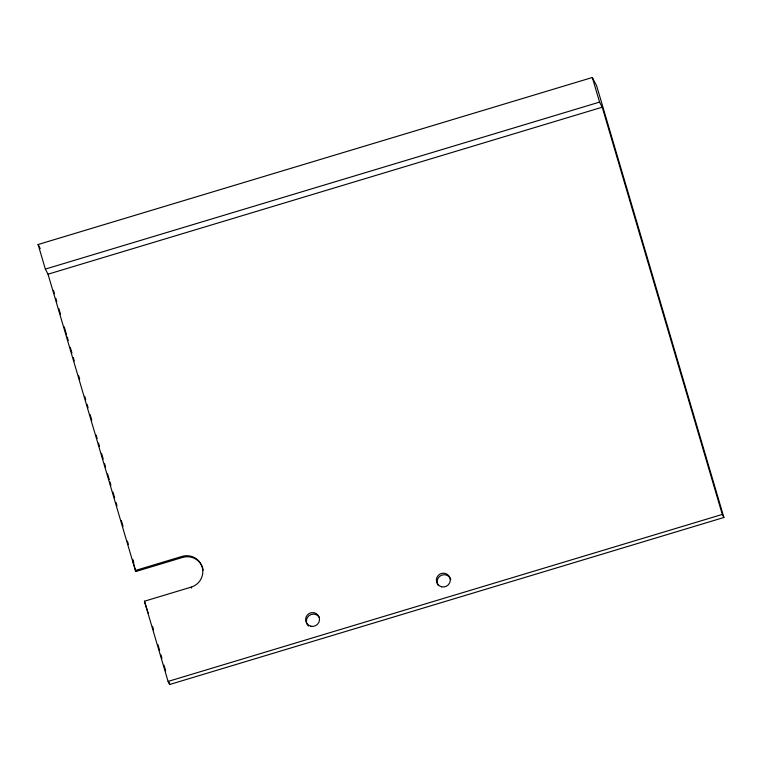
<?xml version="1.0" encoding="UTF-8"?>
<svg xmlns="http://www.w3.org/2000/svg" width="762" height="762" viewBox="0 0 762 762"><rect width="100%" height="100%" fill="white"/><g stroke="black" fill="none" stroke-linecap="round" stroke-linejoin="round"><path stroke-width="1.14" d="M38.1 244.516L592.312 77.505L596.589 85.677L723.9 517.484L169.688 684.495L168.088 681.428L144.437 601.218L191.138 587.14A16.269 16.012 -27.6 0 0 202.178 567.08A16.269 16.012 -27.6 0 0 182.08 556.403L135.369 570.481L48.016 274.206L45.349 269.1L38.1 244.516L40.234 248.602M45.349 269.1L599.561 102.098L602.228 107.204L722.3 514.426L723.9 517.484M48.016 274.206L602.228 107.204M135.369 570.481L135.903 571.5L182.613 557.432A16.269 16.012 -27.6 0 1 203.168 570.147M168.088 681.428L722.3 514.426M182.08 556.403L182.613 557.432M191.138 587.14L191.672 588.159M144.437 601.218L148.142 612.991M592.312 77.505L599.561 102.098M53.464 290.303L54.473 293.732M55.817 298.285L56.826 301.704M58.845 308.553L60.522 314.249M64.218 326.793L66.57 334.766M67.246 337.052L68.256 340.471M70.275 347.31L71.952 353.016M73.295 357.568L74.305 360.988M78.676 375.809L79.686 379.238M84.725 396.335L85.735 399.755M87.078 404.317L88.087 407.737M90.106 414.576L91.783 420.281M96.155 435.102L97.165 438.521M98.508 443.074L99.517 446.494M101.536 453.342L103.213 459.038M104.556 463.601L105.566 467.02M107.585 473.859L109.261 479.565M109.938 481.841L110.947 485.261M112.957 492.1L114.643 497.805M115.986 502.368L116.996 505.787M121.368 520.608L123.044 526.304M127.416 541.125L128.426 544.544M132.798 559.365L133.807 562.785M152.562 626.421L153.572 629.841M157.934 644.642L159.61 650.329M160.953 654.891L161.963 658.301M163.982 665.14L165.659 670.827M169.012 682.219L169.688 684.495M132.731 560.746L135.903 571.5M438.16 585.273A6.991 6.887 -27.6 0 1 441.312 575.329A6.991 6.887 -27.6 0 1 450.818 579.596M308.534 626.069A6.991 6.887 -27.6 0 1 308.991 615.686A6.991 6.887 -27.6 0 1 319.316 617.363M441.665 586.816A6.991 6.887 -27.6 0 0 450.018 578.063A6.991 6.887 -27.6 0 0 438.283 575.367A6.991 6.887 -27.6 0 0 441.665 586.816M310.896 626.221A6.991 6.887 -27.6 0 0 319.249 617.477A6.991 6.887 -27.6 0 0 307.515 614.772A6.991 6.887 -27.6 0 0 310.896 626.221"/></g></svg>
